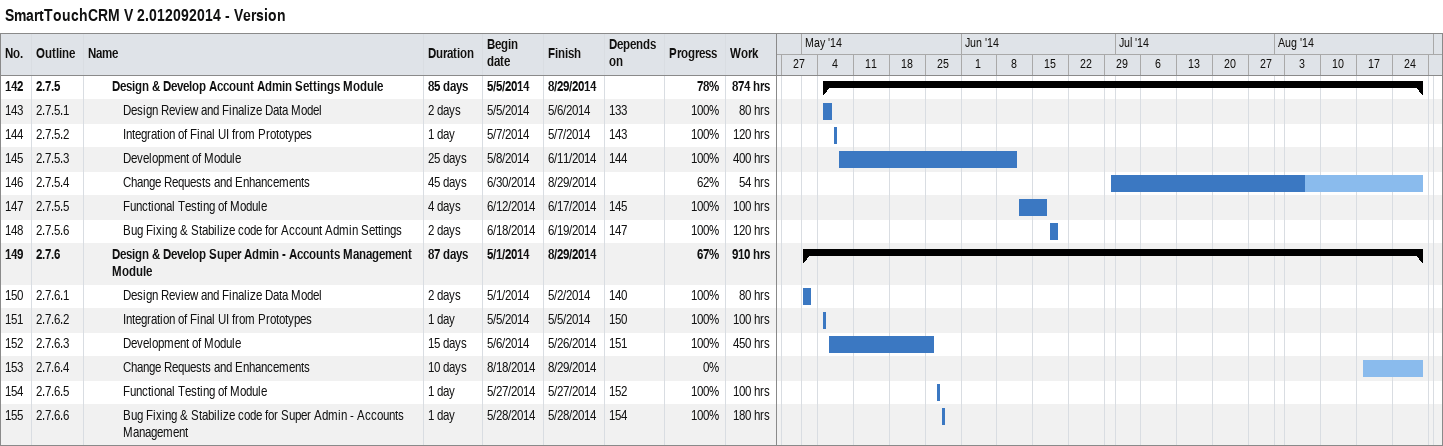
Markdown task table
SmartTouchCRM V 2.012092014 - Version

| ID | WBS | Task | Duration | Start | Finish | Predecessors | % complete | Work (h) |
|---|---|---|---|---|---|---|---|---|
| 142 | 2.7.5 | **Design & Develop Account Admin Settings Module** | 85d | 2014-05-05 | 2014-08-29 |  | 78 | 874 |
| 143 | 2.7.5.1 | Design Review and Finalize Data Model | 2d | 2014-05-05 | 2014-05-06 | 133 | 100 | 80 |
| 144 | 2.7.5.2 | Integration of Final UI from Prototypes | 1d | 2014-05-07 | 2014-05-07 | 143 | 100 | 120 |
| 145 | 2.7.5.3 | Development of Module | 25d | 2014-05-08 | 2014-06-11 | 144 | 100 | 400 |
| 146 | 2.7.5.4 | Change Requests and Enhancements | 45d | 2014-06-30 | 2014-08-29 |  | 62 | 54 |
| 147 | 2.7.5.5 | Functional Testing of Module | 4d | 2014-06-12 | 2014-06-17 | 145 | 100 | 100 |
| 148 | 2.7.5.6 | Bug Fixing & Stabilize code for Account Admin Settings | 2d | 2014-06-18 | 2014-06-19 | 147 | 100 | 120 |
| 149 | 2.7.6 | **Design & Develop Super Admin - Accounts Management Module** | 87d | 2014-05-01 | 2014-08-29 |  | 67 | 910 |
| 150 | 2.7.6.1 | Design Review and Finalize Data Model | 2d | 2014-05-01 | 2014-05-02 | 140 | 100 | 80 |
| 151 | 2.7.6.2 | Integration of Final UI from Prototypes | 1d | 2014-05-05 | 2014-05-05 | 150 | 100 | 100 |
| 152 | 2.7.6.3 | Development of Module | 15d | 2014-05-06 | 2014-05-26 | 151 | 100 | 450 |
| 153 | 2.7.6.4 | Change Requests and Enhancements | 10d | 2014-08-18 | 2014-08-29 |  | 0 |  |
| 154 | 2.7.6.5 | Functional Testing of Module | 1d | 2014-05-27 | 2014-05-27 | 152 | 100 | 100 |
| 155 | 2.7.6.6 | Bug Fixing & Stabilize code for Super Admin - Accounts Management | 1d | 2014-05-28 | 2014-05-28 | 154 | 100 | 180 |
